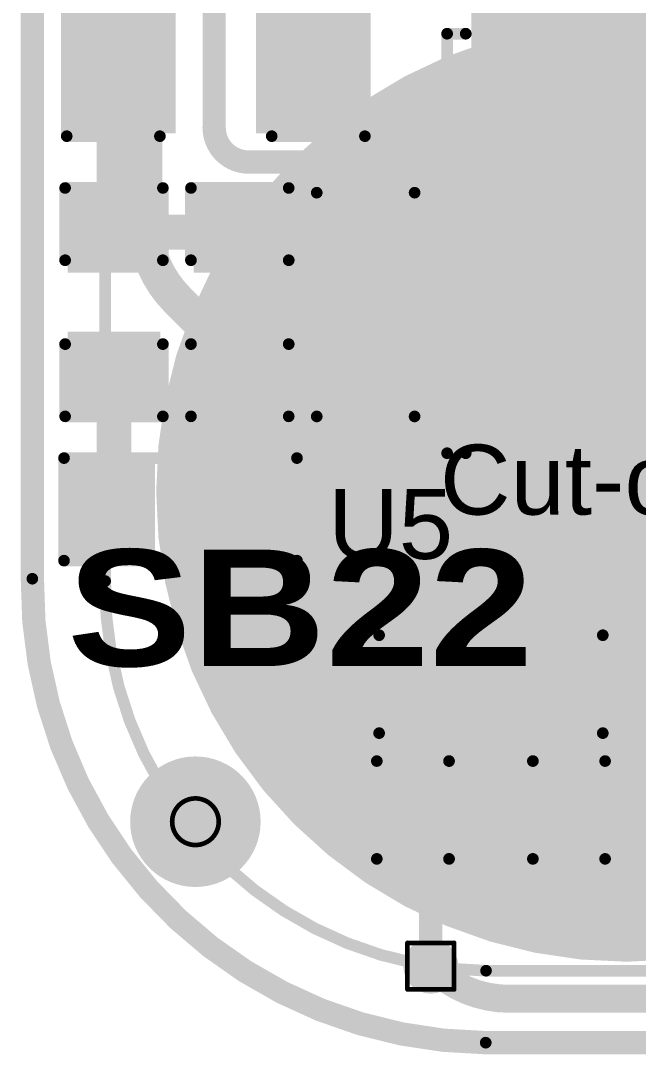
# Model space of a CAD drawing. Header units: inches. Extents: x 3 to 457, y -41 to 239.
# Drawn here: x 192.62 to 199.35, y -2.87 to 8.4 of the extents above; entities that cross this region are included whole.
import ezdxf

# ---------------------------------------------------------------- set-up
doc = ezdxf.new("R2010")
doc.units = ezdxf.units.IN
for name, color, linetype in [('Board Outline', 216, 'Continuous'), ('Bottom Layer', 5, 'Continuous'), ('Bottom Overlay', 54, 'Continuous'), ('Bottom Paste', 16, 'Continuous'), ('Bottom Solder', 6, 'Continuous'), ('Drill Drawing', 1, 'Continuous'), ('Fabrication', 76, 'Continuous'), ('Pad Holes', 156, 'Continuous'), ('Top Layer', 1, 'Continuous'), ('Top Overlay', 2, 'Continuous'), ('Top Paste', 8, 'Continuous'), ('Top Solder', 216, 'Continuous'), ('Via Holes', 16, 'Continuous')]:
    doc.layers.add(name, color=color, linetype=linetype)
doc.styles.add('Arial', font='', dxfattribs={"height": 0.2})
doc.styles.add('Arial Black_Bold', font='', dxfattribs={"height": 0.2})
doc.styles.get('Arial').set_extended_font_data('Arial')
doc.styles.get('Arial Black_Bold').set_extended_font_data('Arial Black', bold=True)

# ---------------------------------------------------------------- blocks, each defined once
blk = doc.blocks.new('TSSOP_14_110')
at = {"layer": 'Top Layer'}
for points in [[(-3.65, 2.175), (-2.15, 2.175), (-2.15, 1.725), (-3.65, 1.725)], [(2.15, 2.175), (3.65, 2.175), (3.65, 1.725), (2.15, 1.725)], [(-3.65, 1.525), (-2.15, 1.525), (-2.15, 1.075), (-3.65, 1.075)], [(2.15, 1.525), (3.65, 1.525), (3.65, 1.075), (2.15, 1.075)], [(-3.65, 0.875), (-2.15, 0.875), (-2.15, 0.425), (-3.65, 0.425)], [(2.15, 0.875), (3.65, 0.875), (3.65, 0.425), (2.15, 0.425)], [(-3.65, 0.225), (-2.15, 0.225), (-2.15, -0.225), (-3.65, -0.225)], [(2.15, 0.225), (3.65, 0.225), (3.65, -0.225), (2.15, -0.225)], [(-3.65, -0.425), (-2.15, -0.425), (-2.15, -0.875), (-3.65, -0.875)], [(2.15, -0.425), (3.65, -0.425), (3.65, -0.875), (2.15, -0.875)], [(-3.65, -1.075), (-2.15, -1.075), (-2.15, -1.525), (-3.65, -1.525)], [(2.15, -1.075), (3.65, -1.075), (3.65, -1.525), (2.15, -1.525)], [(-3.65, -1.725), (-2.15, -1.725), (-2.15, -2.175), (-3.65, -2.175)], [(2.15, -1.725), (3.65, -1.725), (3.65, -2.175), (2.15, -2.175)]]:
    blk.add_hatch(color=1, dxfattribs=at).paths.add_polyline_path(points)
at = {"layer": 'Top Overlay'}
blk.add_hatch(color=2, dxfattribs=at).paths.add_polyline_path([(-2.005, 1.727), (-1.725, 1.727), (-1.725, 2.184), (-2.005, 2.184)])
at = {"layer": 'Top Paste'}
for points in [[(-3.65, 2.175), (-2.15, 2.175), (-2.15, 1.725), (-3.65, 1.725)], [(2.15, 2.175), (3.65, 2.175), (3.65, 1.725), (2.15, 1.725)], [(-3.65, 1.525), (-2.15, 1.525), (-2.15, 1.075), (-3.65, 1.075)], [(2.15, 1.525), (3.65, 1.525), (3.65, 1.075), (2.15, 1.075)], [(-3.65, 0.875), (-2.15, 0.875), (-2.15, 0.425), (-3.65, 0.425)], [(2.15, 0.875), (3.65, 0.875), (3.65, 0.425), (2.15, 0.425)], [(-3.65, 0.225), (-2.15, 0.225), (-2.15, -0.225), (-3.65, -0.225)], [(2.15, 0.225), (3.65, 0.225), (3.65, -0.225), (2.15, -0.225)], [(-3.65, -0.425), (-2.15, -0.425), (-2.15, -0.875), (-3.65, -0.875)], [(2.15, -0.425), (3.65, -0.425), (3.65, -0.875), (2.15, -0.875)], [(-3.65, -1.075), (-2.15, -1.075), (-2.15, -1.525), (-3.65, -1.525)], [(2.15, -1.075), (3.65, -1.075), (3.65, -1.525), (2.15, -1.525)], [(-3.65, -1.725), (-2.15, -1.725), (-2.15, -2.175), (-3.65, -2.175)], [(2.15, -1.725), (3.65, -1.725), (3.65, -2.175), (2.15, -2.175)]]:
    blk.add_hatch(color=8, dxfattribs=at).paths.add_polyline_path(points)
at = {"layer": 'Top Solder'}
for points in [[(-3.752, 2.277), (-2.048, 2.277), (-2.048, 1.623), (-3.752, 1.623)], [(2.048, 2.277), (3.752, 2.277), (3.752, 1.623), (2.048, 1.623)], [(-3.752, 1.627), (-2.048, 1.627), (-2.048, 0.973), (-3.752, 0.973)], [(2.048, 1.627), (3.752, 1.627), (3.752, 0.973), (2.048, 0.973)], [(-3.752, 0.977), (-2.048, 0.977), (-2.048, 0.323), (-3.752, 0.323)], [(2.048, 0.977), (3.752, 0.977), (3.752, 0.323), (2.048, 0.323)], [(-3.752, 0.327), (-2.048, 0.327), (-2.048, -0.327), (-3.752, -0.327)], [(2.048, 0.327), (3.752, 0.327), (3.752, -0.327), (2.048, -0.327)], [(-3.752, -0.323), (-2.048, -0.323), (-2.048, -0.977), (-3.752, -0.977)], [(2.048, -0.323), (3.752, -0.323), (3.752, -0.977), (2.048, -0.977)], [(-3.752, -0.973), (-2.048, -0.973), (-2.048, -1.627), (-3.752, -1.627)], [(2.048, -0.973), (3.752, -0.973), (3.752, -1.627), (2.048, -1.627)], [(-3.752, -1.623), (-2.048, -1.623), (-2.048, -2.277), (-3.752, -2.277)], [(2.048, -1.623), (3.752, -1.623), (3.752, -2.277), (2.048, -2.277)]]:
    blk.add_hatch(color=216, dxfattribs=at).paths.add_polyline_path(points)
at = {"layer": 'Top Overlay'}
for points in [[(-2.284, 2.337, 0.127, 0.127, 0), (-2.284, 2.54, 0.127, 0.127, 0)], [(2.288, 2.54, 0.127, 0.127, 0), (-2.284, 2.54, 0.127, 0.127, 0)], [(2.288, 2.337, 0.127, 0.127, 0), (2.288, 2.54, 0.127, 0.127, 0)], [(-4.011, 1.829, 0.2, 0.2, 0), (-4.011, 2.083, 0.2, 0.2, 0)], [(-3.884, 1.956, 0.2, 0.2, 0), (-4.011, 2.083, 0.2, 0.2, 0)], [(-4.011, 1.829, 0.2, 0.2, 0), (-3.884, 1.956, 0.2, 0.2, 0)], [(-2.284, -2.54, 0.127, 0.127, 0), (-2.284, -2.337, 0.127, 0.127, 0)], [(2.288, -2.54, 0.127, 0.127, 0), (2.288, -2.337, 0.127, 0.127, 0)], [(2.288, -2.54, 0.127, 0.127, 0), (-2.284, -2.54, 0.127, 0.127, 0)]]:
    blk.add_lwpolyline(points, format="xyseb", dxfattribs=at)
for points in [[(-2.316, 2.54, 0.0635, 0.0635, 1), (-2.252, 2.54, 0.0635, 0.0635, 1)], [(-2.316, 2.54, 0.0635, 0.0635, 1), (-2.252, 2.54, 0.0635, 0.0635, 1)], [(2.256, 2.54, 0.0635, 0.0635, 1), (2.32, 2.54, 0.0635, 0.0635, 1)], [(2.256, 2.54, 0.0635, 0.0635, 1), (2.32, 2.54, 0.0635, 0.0635, 1)], [(-2.316, 2.337, 0.0635, 0.0635, 1), (-2.252, 2.337, 0.0635, 0.0635, 1)], [(2.256, 2.337, 0.0635, 0.0635, 1), (2.32, 2.337, 0.0635, 0.0635, 1)], [(-4.061, 2.083, 0.1, 0.1, 1), (-3.961, 2.083, 0.1, 0.1, 1)], [(-4.061, 2.083, 0.1, 0.1, 1), (-3.961, 2.083, 0.1, 0.1, 1)], [(-3.934, 1.956, 0.1, 0.1, 1), (-3.834, 1.956, 0.1, 0.1, 1)], [(-3.934, 1.956, 0.1, 0.1, 1), (-3.834, 1.956, 0.1, 0.1, 1)], [(-4.061, 1.829, 0.1, 0.1, 1), (-3.961, 1.829, 0.1, 0.1, 1)], [(-4.061, 1.829, 0.1, 0.1, 1), (-3.961, 1.829, 0.1, 0.1, 1)], [(-2.316, -2.337, 0.0635, 0.0635, 1), (-2.252, -2.337, 0.0635, 0.0635, 1)], [(2.256, -2.337, 0.0635, 0.0635, 1), (2.32, -2.337, 0.0635, 0.0635, 1)], [(-2.316, -2.54, 0.0635, 0.0635, 1), (-2.252, -2.54, 0.0635, 0.0635, 1)], [(-2.316, -2.54, 0.0635, 0.0635, 1), (-2.252, -2.54, 0.0635, 0.0635, 1)], [(2.256, -2.54, 0.0635, 0.0635, 1), (2.32, -2.54, 0.0635, 0.0635, 1)], [(2.256, -2.54, 0.0635, 0.0635, 1), (2.32, -2.54, 0.0635, 0.0635, 1)]]:
    blk.add_lwpolyline(points, format="xyseb", close=True, dxfattribs=at)
blk = doc.blocks.new('S______B______129')
at = {"layer": 'Top Layer'}
for points in [[(-1.143, -0.4445), (-1.143, 0.4445), (-0.381, 0.4445), (-0.381, -0.4445)], [(0.381, -0.4445), (0.381, 0.4445), (1.143, 0.4445), (1.143, -0.4445)]]:
    blk.add_hatch(color=1, dxfattribs=at).paths.add_polyline_path(points)
at = {"layer": 'Top Paste'}
for points in [[(-1.143, -0.4445), (-1.143, 0.4445), (-0.381, 0.4445), (-0.381, -0.4445)], [(0.381, -0.4445), (0.381, 0.4445), (1.143, 0.4445), (1.143, -0.4445)]]:
    blk.add_hatch(color=8, dxfattribs=at).paths.add_polyline_path(points)
at = {"layer": 'Top Solder'}
for points in [[(-1.2446, -0.5461), (-1.2446, 0.5461), (-0.2794, 0.5461), (-0.2794, -0.5461)], [(0.2794, -0.5461), (0.2794, 0.5461), (1.2446, 0.5461), (1.2446, -0.5461)]]:
    blk.add_hatch(color=216, dxfattribs=at).paths.add_polyline_path(points)
at = {"layer": 'Top Overlay'}
for points in [[(-1.27, -0.5588, 0.127, 0.127, 0), (-1.27, 0.5588, 0.127, 0.127, 0)], [(-1.27, 0.5588, 0.127, 0.127, 0), (1.27, 0.5588, 0.127, 0.127, 0)], [(1.27, -0.5588, 0.127, 0.127, 0), (1.27, 0.5588, 0.127, 0.127, 0)], [(-1.27, -0.5588, 0.127, 0.127, 0), (1.27, -0.5588, 0.127, 0.127, 0)]]:
    blk.add_lwpolyline(points, format="xyseb", dxfattribs=at)
for points in [[(-1.30175, 0.5588, 0.0635, 0.0635, 1), (-1.23825, 0.5588, 0.0635, 0.0635, 1)], [(-1.30175, 0.5588, 0.0635, 0.0635, 1), (-1.23825, 0.5588, 0.0635, 0.0635, 1)], [(1.23825, 0.5588, 0.0635, 0.0635, 1), (1.30175, 0.5588, 0.0635, 0.0635, 1)], [(1.23825, 0.5588, 0.0635, 0.0635, 1), (1.30175, 0.5588, 0.0635, 0.0635, 1)], [(-1.30175, -0.5588, 0.0635, 0.0635, 1), (-1.23825, -0.5588, 0.0635, 0.0635, 1)], [(-1.30175, -0.5588, 0.0635, 0.0635, 1), (-1.23825, -0.5588, 0.0635, 0.0635, 1)], [(1.23825, -0.5588, 0.0635, 0.0635, 1), (1.30175, -0.5588, 0.0635, 0.0635, 1)], [(1.23825, -0.5588, 0.0635, 0.0635, 1), (1.30175, -0.5588, 0.0635, 0.0635, 1)]]:
    blk.add_lwpolyline(points, format="xyseb", close=True, dxfattribs=at)
blk = doc.blocks.new('R___0603_204')
at = {"layer": 'Top Layer'}
for points in [[(-0.381, 0.4445), (-0.381, -0.4445), (-1.143, -0.4445), (-1.143, 0.4445)], [(1.143, 0.4445), (1.143, -0.4445), (0.381, -0.4445), (0.381, 0.4445)]]:
    blk.add_hatch(color=1, dxfattribs=at).paths.add_polyline_path(points)
at = {"layer": 'Top Paste'}
for points in [[(-0.381, 0.4445), (-0.381, -0.4445), (-1.143, -0.4445), (-1.143, 0.4445)], [(1.143, 0.4445), (1.143, -0.4445), (0.381, -0.4445), (0.381, 0.4445)]]:
    blk.add_hatch(color=8, dxfattribs=at).paths.add_polyline_path(points)
at = {"layer": 'Top Solder'}
for points in [[(-0.2794, 0.5461), (-0.2794, -0.5461), (-1.2446, -0.5461), (-1.2446, 0.5461)], [(1.2446, 0.5461), (1.2446, -0.5461), (0.2794, -0.5461), (0.2794, 0.5461)]]:
    blk.add_hatch(color=216, dxfattribs=at).paths.add_polyline_path(points)
at = {"layer": 'Top Overlay'}
for points in [[(1.2192, 0.5334, 0.127, 0.127, 0), (-1.2192, 0.5334, 0.127, 0.127, 0)], [(-1.2192, 0.5334, 0.127, 0.127, 0), (-1.2192, -0.5334, 0.127, 0.127, 0)], [(1.2192, 0.5334, 0.127, 0.127, 0), (1.2192, -0.5334, 0.127, 0.127, 0)], [(1.2192, -0.5334, 0.127, 0.127, 0), (-1.2192, -0.5334, 0.127, 0.127, 0)]]:
    blk.add_lwpolyline(points, format="xyseb", dxfattribs=at)
for points in [[(-1.25095, 0.5334, 0.0635, 0.0635, 1), (-1.18745, 0.5334, 0.0635, 0.0635, 1)], [(-1.25095, 0.5334, 0.0635, 0.0635, 1), (-1.18745, 0.5334, 0.0635, 0.0635, 1)], [(1.18745, 0.5334, 0.0635, 0.0635, 1), (1.25095, 0.5334, 0.0635, 0.0635, 1)], [(1.18745, 0.5334, 0.0635, 0.0635, 1), (1.25095, 0.5334, 0.0635, 0.0635, 1)], [(-1.25095, -0.5334, 0.0635, 0.0635, 1), (-1.18745, -0.5334, 0.0635, 0.0635, 1)], [(-1.25095, -0.5334, 0.0635, 0.0635, 1), (-1.18745, -0.5334, 0.0635, 0.0635, 1)], [(1.18745, -0.5334, 0.0635, 0.0635, 1), (1.25095, -0.5334, 0.0635, 0.0635, 1)], [(1.18745, -0.5334, 0.0635, 0.0635, 1), (1.25095, -0.5334, 0.0635, 0.0635, 1)]]:
    blk.add_lwpolyline(points, format="xyseb", close=True, dxfattribs=at)
blk = doc.blocks.new('R___0603_205')
at = {"layer": 'Top Layer'}
for points in [[(-0.381, 0.4445), (-0.381, -0.4445), (-1.143, -0.4445), (-1.143, 0.4445)], [(1.143, 0.4445), (1.143, -0.4445), (0.381, -0.4445), (0.381, 0.4445)]]:
    blk.add_hatch(color=1, dxfattribs=at).paths.add_polyline_path(points)
at = {"layer": 'Top Paste'}
for points in [[(-0.381, 0.4445), (-0.381, -0.4445), (-1.143, -0.4445), (-1.143, 0.4445)], [(1.143, 0.4445), (1.143, -0.4445), (0.381, -0.4445), (0.381, 0.4445)]]:
    blk.add_hatch(color=8, dxfattribs=at).paths.add_polyline_path(points)
at = {"layer": 'Top Solder'}
for points in [[(-0.2794, 0.5461), (-0.2794, -0.5461), (-1.2446, -0.5461), (-1.2446, 0.5461)], [(1.2446, 0.5461), (1.2446, -0.5461), (0.2794, -0.5461), (0.2794, 0.5461)]]:
    blk.add_hatch(color=216, dxfattribs=at).paths.add_polyline_path(points)
at = {"layer": 'Top Overlay'}
for points in [[(1.2192, 0.5334, 0.127, 0.127, 0), (-1.2192, 0.5334, 0.127, 0.127, 0)], [(-1.2192, -0.5334, 0.127, 0.127, 0), (-1.2192, 0.5334, 0.127, 0.127, 0)], [(1.2192, -0.5334, 0.127, 0.127, 0), (1.2192, 0.5334, 0.127, 0.127, 0)], [(1.2192, -0.5334, 0.127, 0.127, 0), (-1.2192, -0.5334, 0.127, 0.127, 0)]]:
    blk.add_lwpolyline(points, format="xyseb", dxfattribs=at)
for points in [[(-1.25095, 0.5334, 0.0635, 0.0635, 1), (-1.18745, 0.5334, 0.0635, 0.0635, 1)], [(-1.25095, 0.5334, 0.0635, 0.0635, 1), (-1.18745, 0.5334, 0.0635, 0.0635, 1)], [(1.18745, 0.5334, 0.0635, 0.0635, 1), (1.25095, 0.5334, 0.0635, 0.0635, 1)], [(1.18745, 0.5334, 0.0635, 0.0635, 1), (1.25095, 0.5334, 0.0635, 0.0635, 1)], [(-1.25095, -0.5334, 0.0635, 0.0635, 1), (-1.18745, -0.5334, 0.0635, 0.0635, 1)], [(-1.25095, -0.5334, 0.0635, 0.0635, 1), (-1.18745, -0.5334, 0.0635, 0.0635, 1)], [(1.18745, -0.5334, 0.0635, 0.0635, 1), (1.25095, -0.5334, 0.0635, 0.0635, 1)], [(1.18745, -0.5334, 0.0635, 0.0635, 1), (1.25095, -0.5334, 0.0635, 0.0635, 1)]]:
    blk.add_lwpolyline(points, format="xyseb", close=True, dxfattribs=at)
blk = doc.blocks.new('SEMG_PAD_B_244')
at = {"layer": 'Bottom Layer'}
h = blk.add_hatch(color=5, dxfattribs=at)
edge = h.paths.add_edge_path()
edge.add_arc((0, 9.987), 5, 0, 360)
at = {"layer": 'Bottom Paste'}
h = blk.add_hatch(color=16, dxfattribs=at)
edge = h.paths.add_edge_path()
edge.add_arc((0, 9.987), 5, 0, 360)
at = {"layer": 'Bottom Solder'}
h = blk.add_hatch(color=6, dxfattribs=at)
edge = h.paths.add_edge_path()
edge.add_arc((0, 9.987), 5.102, 0, 360)
at = {"layer": 'Bottom Overlay'}
for points in [[(1.531, 15.213, 0.127, 0.127, 0), (-1.531, 15.213, 0.127, 0.127, 0)], [(1.531, 15.213, 0.127, 0.127, -0.414214), (5.683, 10.966, 0.127, 0.127, 0)], [(5.683, 10.966, 0.127, 0.127, 0), (5.683, -10.966, 0.127, 0.127, 0)]]:
    blk.add_lwpolyline(points, format="xyseb", dxfattribs=at)
for points in [[(1.499, 15.213, 0.0635, 0.0635, 1), (1.562, 15.213, 0.0635, 0.0635, 1)], [(1.499, 15.213, 0.0635, 0.0635, 1), (1.562, 15.213, 0.0635, 0.0635, 1)], [(5.652, 10.966, 0.0635, 0.0635, 1), (5.715, 10.966, 0.0635, 0.0635, 1)], [(5.652, 10.966, 0.0635, 0.0635, 1), (5.715, 10.966, 0.0635, 0.0635, 1)]]:
    blk.add_lwpolyline(points, format="xyseb", close=True, dxfattribs=at)
blk = doc.blocks.new('C___0805_283')
at = {"layer": 'Top Layer'}
for points in [[(-1.524, 0.762), (-0.508, 0.762), (-0.508, -0.762), (-1.524, -0.762)], [(0.508, 0.762), (1.524, 0.762), (1.524, -0.762), (0.508, -0.762)]]:
    blk.add_hatch(color=1, dxfattribs=at).paths.add_polyline_path(points)
at = {"layer": 'Top Paste'}
for points in [[(-1.524, 0.762), (-0.508, 0.762), (-0.508, -0.762), (-1.524, -0.762)], [(0.508, 0.762), (1.524, 0.762), (1.524, -0.762), (0.508, -0.762)]]:
    blk.add_hatch(color=8, dxfattribs=at).paths.add_polyline_path(points)
at = {"layer": 'Top Solder'}
for points in [[(-1.594, 0.832), (-0.438, 0.832), (-0.438, -0.832), (-1.594, -0.832)], [(0.438, 0.832), (1.594, 0.832), (1.594, -0.832), (0.438, -0.832)]]:
    blk.add_hatch(color=216, dxfattribs=at).paths.add_polyline_path(points)
at = {"layer": 'Top Overlay'}
for points in [[(-0.61, 0.864, 0.127, 0.127, 0), (-1.626, 0.864, 0.127, 0.127, 0)], [(-1.626, 0.864, 0.127, 0.127, 0), (-1.626, -0.864, 0.127, 0.127, 0)], [(1.626, 0.864, 0.127, 0.127, 0), (0.61, 0.864, 0.127, 0.127, 0)], [(1.626, 0.864, 0.127, 0.127, 0), (1.626, -0.864, 0.127, 0.127, 0)], [(-0.61, -0.864, 0.127, 0.127, 0), (-1.626, -0.864, 0.127, 0.127, 0)], [(1.626, -0.864, 0.127, 0.127, 0), (0.61, -0.864, 0.127, 0.127, 0)]]:
    blk.add_lwpolyline(points, format="xyseb", dxfattribs=at)
for points in [[(-1.657, 0.864, 0.0635, 0.0635, 1), (-1.594, 0.864, 0.0635, 0.0635, 1)], [(-1.657, 0.864, 0.0635, 0.0635, 1), (-1.594, 0.864, 0.0635, 0.0635, 1)], [(-0.641, 0.864, 0.0635, 0.0635, 1), (-0.578, 0.864, 0.0635, 0.0635, 1)], [(0.578, 0.864, 0.0635, 0.0635, 1), (0.641, 0.864, 0.0635, 0.0635, 1)], [(1.594, 0.864, 0.0635, 0.0635, 1), (1.657, 0.864, 0.0635, 0.0635, 1)], [(1.594, 0.864, 0.0635, 0.0635, 1), (1.657, 0.864, 0.0635, 0.0635, 1)], [(-1.657, -0.864, 0.0635, 0.0635, 1), (-1.594, -0.864, 0.0635, 0.0635, 1)], [(-1.657, -0.864, 0.0635, 0.0635, 1), (-1.594, -0.864, 0.0635, 0.0635, 1)], [(-0.641, -0.864, 0.0635, 0.0635, 1), (-0.578, -0.864, 0.0635, 0.0635, 1)], [(0.578, -0.864, 0.0635, 0.0635, 1), (0.641, -0.864, 0.0635, 0.0635, 1)], [(1.594, -0.864, 0.0635, 0.0635, 1), (1.657, -0.864, 0.0635, 0.0635, 1)], [(1.594, -0.864, 0.0635, 0.0635, 1), (1.657, -0.864, 0.0635, 0.0635, 1)]]:
    blk.add_lwpolyline(points, format="xyseb", close=True, dxfattribs=at)
blk = doc.blocks.new('C___0603_284')
at = {"layer": 'Top Layer'}
for points in [[(-0.381, 0.445), (-0.381, -0.445), (-1.143, -0.445), (-1.143, 0.445)], [(1.143, 0.445), (1.143, -0.445), (0.381, -0.445), (0.381, 0.445)]]:
    blk.add_hatch(color=1, dxfattribs=at).paths.add_polyline_path(points)
at = {"layer": 'Top Paste'}
for points in [[(-0.381, 0.445), (-0.381, -0.445), (-1.143, -0.445), (-1.143, 0.445)], [(1.143, 0.445), (1.143, -0.445), (0.381, -0.445), (0.381, 0.445)]]:
    blk.add_hatch(color=8, dxfattribs=at).paths.add_polyline_path(points)
at = {"layer": 'Top Solder'}
for points in [[(-0.321, 0.504), (-0.321, -0.504), (-1.203, -0.504), (-1.203, 0.504)], [(1.203, 0.504), (1.203, -0.504), (0.321, -0.504), (0.321, 0.504)]]:
    blk.add_hatch(color=216, dxfattribs=at).paths.add_polyline_path(points)
at = {"layer": 'Top Overlay'}
for points in [[(-1.245, 0.533, 0.127, 0.127, 0), (-0.457, 0.533, 0.127, 0.127, 0)], [(-1.245, -0.533, 0.127, 0.127, 0), (-1.245, 0.533, 0.127, 0.127, 0)], [(0.457, 0.533, 0.127, 0.127, 0), (1.245, 0.533, 0.127, 0.127, 0)], [(1.245, -0.533, 0.127, 0.127, 0), (1.245, 0.533, 0.127, 0.127, 0)], [(-1.245, -0.533, 0.127, 0.127, 0), (-0.457, -0.533, 0.127, 0.127, 0)], [(0.457, -0.533, 0.127, 0.127, 0), (1.245, -0.533, 0.127, 0.127, 0)]]:
    blk.add_lwpolyline(points, format="xyseb", dxfattribs=at)
for points in [[(-1.276, 0.533, 0.0635, 0.0635, 1), (-1.213, 0.533, 0.0635, 0.0635, 1)], [(-1.276, 0.533, 0.0635, 0.0635, 1), (-1.213, 0.533, 0.0635, 0.0635, 1)], [(-0.489, 0.533, 0.0635, 0.0635, 1), (-0.425, 0.533, 0.0635, 0.0635, 1)], [(0.425, 0.533, 0.0635, 0.0635, 1), (0.489, 0.533, 0.0635, 0.0635, 1)], [(1.213, 0.533, 0.0635, 0.0635, 1), (1.276, 0.533, 0.0635, 0.0635, 1)], [(1.213, 0.533, 0.0635, 0.0635, 1), (1.276, 0.533, 0.0635, 0.0635, 1)], [(-1.276, -0.533, 0.0635, 0.0635, 1), (-1.213, -0.533, 0.0635, 0.0635, 1)], [(-1.276, -0.533, 0.0635, 0.0635, 1), (-1.213, -0.533, 0.0635, 0.0635, 1)], [(-0.489, -0.533, 0.0635, 0.0635, 1), (-0.425, -0.533, 0.0635, 0.0635, 1)], [(0.425, -0.533, 0.0635, 0.0635, 1), (0.489, -0.533, 0.0635, 0.0635, 1)], [(1.213, -0.533, 0.0635, 0.0635, 1), (1.276, -0.533, 0.0635, 0.0635, 1)], [(1.213, -0.533, 0.0635, 0.0635, 1), (1.276, -0.533, 0.0635, 0.0635, 1)]]:
    blk.add_lwpolyline(points, format="xyseb", close=True, dxfattribs=at)
blk = doc.blocks.new('C___0603_285')
at = {"layer": 'Top Layer'}
for points in [[(-0.381, 0.445), (-0.381, -0.445), (-1.143, -0.445), (-1.143, 0.445)], [(1.143, 0.445), (1.143, -0.445), (0.381, -0.445), (0.381, 0.445)]]:
    blk.add_hatch(color=1, dxfattribs=at).paths.add_polyline_path(points)
at = {"layer": 'Top Paste'}
for points in [[(-0.381, 0.445), (-0.381, -0.445), (-1.143, -0.445), (-1.143, 0.445)], [(1.143, 0.445), (1.143, -0.445), (0.381, -0.445), (0.381, 0.445)]]:
    blk.add_hatch(color=8, dxfattribs=at).paths.add_polyline_path(points)
at = {"layer": 'Top Solder'}
for points in [[(-0.321, 0.504), (-0.321, -0.504), (-1.203, -0.504), (-1.203, 0.504)], [(1.203, 0.504), (1.203, -0.504), (0.321, -0.504), (0.321, 0.504)]]:
    blk.add_hatch(color=216, dxfattribs=at).paths.add_polyline_path(points)
at = {"layer": 'Top Overlay'}
for points in [[(-0.457, 0.533, 0.127, 0.127, 0), (-1.245, 0.533, 0.127, 0.127, 0)], [(-1.245, -0.533, 0.127, 0.127, 0), (-1.245, 0.533, 0.127, 0.127, 0)], [(1.245, 0.533, 0.127, 0.127, 0), (0.457, 0.533, 0.127, 0.127, 0)], [(1.245, -0.533, 0.127, 0.127, 0), (1.245, 0.533, 0.127, 0.127, 0)], [(-0.457, -0.533, 0.127, 0.127, 0), (-1.245, -0.533, 0.127, 0.127, 0)], [(1.245, -0.533, 0.127, 0.127, 0), (0.457, -0.533, 0.127, 0.127, 0)]]:
    blk.add_lwpolyline(points, format="xyseb", dxfattribs=at)
for points in [[(-1.276, 0.533, 0.0635, 0.0635, 1), (-1.213, 0.533, 0.0635, 0.0635, 1)], [(-1.276, 0.533, 0.0635, 0.0635, 1), (-1.213, 0.533, 0.0635, 0.0635, 1)], [(-0.489, 0.533, 0.0635, 0.0635, 1), (-0.425, 0.533, 0.0635, 0.0635, 1)], [(0.425, 0.533, 0.0635, 0.0635, 1), (0.489, 0.533, 0.0635, 0.0635, 1)], [(1.213, 0.533, 0.0635, 0.0635, 1), (1.276, 0.533, 0.0635, 0.0635, 1)], [(1.213, 0.533, 0.0635, 0.0635, 1), (1.276, 0.533, 0.0635, 0.0635, 1)], [(-1.276, -0.533, 0.0635, 0.0635, 1), (-1.213, -0.533, 0.0635, 0.0635, 1)], [(-1.276, -0.533, 0.0635, 0.0635, 1), (-1.213, -0.533, 0.0635, 0.0635, 1)], [(-0.489, -0.533, 0.0635, 0.0635, 1), (-0.425, -0.533, 0.0635, 0.0635, 1)], [(0.425, -0.533, 0.0635, 0.0635, 1), (0.489, -0.533, 0.0635, 0.0635, 1)], [(1.213, -0.533, 0.0635, 0.0635, 1), (1.276, -0.533, 0.0635, 0.0635, 1)], [(1.213, -0.533, 0.0635, 0.0635, 1), (1.276, -0.533, 0.0635, 0.0635, 1)]]:
    blk.add_lwpolyline(points, format="xyseb", close=True, dxfattribs=at)
blk = doc.blocks.new('C___0603_286')
at = {"layer": 'Top Layer'}
for points in [[(-0.381, 0.445), (-0.381, -0.445), (-1.143, -0.445), (-1.143, 0.445)], [(1.143, 0.445), (1.143, -0.445), (0.381, -0.445), (0.381, 0.445)]]:
    blk.add_hatch(color=1, dxfattribs=at).paths.add_polyline_path(points)
at = {"layer": 'Top Paste'}
for points in [[(-0.381, 0.445), (-0.381, -0.445), (-1.143, -0.445), (-1.143, 0.445)], [(1.143, 0.445), (1.143, -0.445), (0.381, -0.445), (0.381, 0.445)]]:
    blk.add_hatch(color=8, dxfattribs=at).paths.add_polyline_path(points)
at = {"layer": 'Top Solder'}
for points in [[(-0.321, 0.504), (-0.321, -0.504), (-1.203, -0.504), (-1.203, 0.504)], [(1.203, 0.504), (1.203, -0.504), (0.321, -0.504), (0.321, 0.504)]]:
    blk.add_hatch(color=216, dxfattribs=at).paths.add_polyline_path(points)
at = {"layer": 'Top Overlay'}
for points in [[(-0.457, 0.533, 0.127, 0.127, 0), (-1.245, 0.533, 0.127, 0.127, 0)], [(-1.245, -0.533, 0.127, 0.127, 0), (-1.245, 0.533, 0.127, 0.127, 0)], [(1.245, 0.533, 0.127, 0.127, 0), (0.457, 0.533, 0.127, 0.127, 0)], [(1.245, -0.533, 0.127, 0.127, 0), (1.245, 0.533, 0.127, 0.127, 0)], [(-0.457, -0.533, 0.127, 0.127, 0), (-1.245, -0.533, 0.127, 0.127, 0)], [(1.245, -0.533, 0.127, 0.127, 0), (0.457, -0.533, 0.127, 0.127, 0)]]:
    blk.add_lwpolyline(points, format="xyseb", dxfattribs=at)
for points in [[(-1.276, 0.533, 0.0635, 0.0635, 1), (-1.213, 0.533, 0.0635, 0.0635, 1)], [(-1.276, 0.533, 0.0635, 0.0635, 1), (-1.213, 0.533, 0.0635, 0.0635, 1)], [(-0.489, 0.533, 0.0635, 0.0635, 1), (-0.425, 0.533, 0.0635, 0.0635, 1)], [(0.425, 0.533, 0.0635, 0.0635, 1), (0.489, 0.533, 0.0635, 0.0635, 1)], [(1.213, 0.533, 0.0635, 0.0635, 1), (1.276, 0.533, 0.0635, 0.0635, 1)], [(1.213, 0.533, 0.0635, 0.0635, 1), (1.276, 0.533, 0.0635, 0.0635, 1)], [(-1.276, -0.533, 0.0635, 0.0635, 1), (-1.213, -0.533, 0.0635, 0.0635, 1)], [(-1.276, -0.533, 0.0635, 0.0635, 1), (-1.213, -0.533, 0.0635, 0.0635, 1)], [(-0.489, -0.533, 0.0635, 0.0635, 1), (-0.425, -0.533, 0.0635, 0.0635, 1)], [(0.425, -0.533, 0.0635, 0.0635, 1), (0.489, -0.533, 0.0635, 0.0635, 1)], [(1.213, -0.533, 0.0635, 0.0635, 1), (1.276, -0.533, 0.0635, 0.0635, 1)], [(1.213, -0.533, 0.0635, 0.0635, 1), (1.276, -0.533, 0.0635, 0.0635, 1)]]:
    blk.add_lwpolyline(points, format="xyseb", close=True, dxfattribs=at)

msp = doc.modelspace()

# ---------------------------------------------------------------- hatches: boundary and pattern name
at = {"layer": 'Bottom Layer'}
h = msp.add_hatch(color=5, dxfattribs=at)
edge = h.paths.add_edge_path()
edge.add_arc((197.092, -1.905), 0.3, 0, 360)
at = {"layer": 'Bottom Solder'}
h = msp.add_hatch(color=6, dxfattribs=at)
edge = h.paths.add_edge_path()
edge.add_arc((194.526, -0.331), 0.102, 0, 360)
at = {"layer": 'Pad Holes'}
h = msp.add_hatch(color=7, dxfattribs=at)
edge = h.paths.add_edge_path()
edge.add_arc((194.526, -0.331), 0.5, 0, 360)
at = {"layer": 'Top Layer'}
h = msp.add_hatch(color=1, dxfattribs=at)
edge = h.paths.add_edge_path()
edge.add_arc((197.092, -1.905), 0.3, 0, 360)
at = {"layer": 'Top Solder'}
h = msp.add_hatch(color=216, dxfattribs=at)
edge = h.paths.add_edge_path()
edge.add_arc((194.526, -0.331), 0.102, 0, 360)
at = {"layer": 'Via Holes'}
h = msp.add_hatch(color=7, dxfattribs=at)
edge = h.paths.add_edge_path()
edge.add_arc((197.092, -1.905), 0.15, 0, 360)

# ---------------------------------------------------------------- linework, layer by layer
at = {"layer": 'Board Outline'}
for points in [[(192.748, 2.317, 0.127, 0.127, 0), (192.748, 24.173, 0.127, 0.127, 0)], [(197.691, -2.739, 0.127, 0.127, -0.414214), (192.748, 2.317, 0.127, 0.127, 0)], [(197.691, -2.739, 0.127, 0.127, 0), (200.771, -2.739, 0.127, 0.127, 0)]]:
    msp.add_lwpolyline(points, format="xyseb", dxfattribs=at)
for points in [[(192.716, 2.317, 0.0635, 0.0635, 1), (192.779, 2.317, 0.0635, 0.0635, 1)], [(192.716, 2.317, 0.0635, 0.0635, 1), (192.779, 2.317, 0.0635, 0.0635, 1)], [(197.659, -2.739, 0.0635, 0.0635, 1), (197.723, -2.739, 0.0635, 0.0635, 1)], [(197.659, -2.739, 0.0635, 0.0635, 1), (197.723, -2.739, 0.0635, 0.0635, 1)]]:
    msp.add_lwpolyline(points, format="xyseb", close=True, dxfattribs=at)
at = {"layer": 'Bottom Layer'}
for points in [[(193.975, 6.188, 0.381, 0.381, 0), (193.975, 9.398, 0.381, 0.381, 0)], [(194.331, 5.355, 0.381, 0.381, -0.19303), (193.975, 6.188, 0.381, 0.381, 0)], [(194.331, 5.355, 0.381, 0.381, 0), (196.216, 3.47, 0.381, 0.381, 0)], [(197.95, -2.261, 0.305, 0.305, -0.198912), (197.092, -1.905, 0.305, 0.305, 0)], [(197.95, -2.261, 0.305, 0.305, 0), (200.971, -2.261, 0.305, 0.305, 0)]]:
    msp.add_lwpolyline(points, format="xyseb", dxfattribs=at)
for points in [[(193.879, 6.188, 0.191, 0.191, 1), (194.07, 6.188, 0.191, 0.191, 1)], [(193.879, 6.188, 0.191, 0.191, 1), (194.07, 6.188, 0.191, 0.191, 1)], [(194.235, 5.355, 0.191, 0.191, 1), (194.426, 5.355, 0.191, 0.191, 1)], [(194.235, 5.355, 0.191, 0.191, 1), (194.426, 5.355, 0.191, 0.191, 1)], [(196.121, 3.47, 0.191, 0.191, 1), (196.312, 3.47, 0.191, 0.191, 1)], [(197.016, -1.905, 0.152, 0.152, 1), (197.168, -1.905, 0.152, 0.152, 1)], [(197.874, -2.261, 0.152, 0.152, 1), (198.027, -2.261, 0.152, 0.152, 1)], [(197.874, -2.261, 0.152, 0.152, 1), (198.027, -2.261, 0.152, 0.152, 1)]]:
    msp.add_lwpolyline(points, format="xyseb", close=True, dxfattribs=at)
at = {"layer": 'Drill Drawing'}
for points in [[(194.78, -0.331, 0.0508, 0.0508, 1), (194.272, -0.331, 0.0508, 0.0508, 1)], [(194.259, -0.331, 0.0254, 0.0254, 1), (194.284, -0.331, 0.0254, 0.0254, 1)], [(194.767, -0.331, 0.0254, 0.0254, 1), (194.792, -0.331, 0.0254, 0.0254, 1)], [(196.825, -1.651, 0.0254, 0.0254, 1), (196.851, -1.651, 0.0254, 0.0254, 1)], [(196.825, -1.651, 0.0254, 0.0254, 1), (196.851, -1.651, 0.0254, 0.0254, 1)], [(197.333, -1.651, 0.0254, 0.0254, 1), (197.359, -1.651, 0.0254, 0.0254, 1)], [(197.333, -1.651, 0.0254, 0.0254, 1), (197.359, -1.651, 0.0254, 0.0254, 1)], [(196.825, -2.159, 0.0254, 0.0254, 1), (196.851, -2.159, 0.0254, 0.0254, 1)], [(196.825, -2.159, 0.0254, 0.0254, 1), (196.851, -2.159, 0.0254, 0.0254, 1)], [(197.333, -2.159, 0.0254, 0.0254, 1), (197.359, -2.159, 0.0254, 0.0254, 1)], [(197.333, -2.159, 0.0254, 0.0254, 1), (197.359, -2.159, 0.0254, 0.0254, 1)]]:
    msp.add_lwpolyline(points, format="xyseb", close=True, dxfattribs=at)
for points in [[(196.838, -1.651, 0.0508, 0.0508, 0), (197.346, -1.651, 0.0508, 0.0508, 0)], [(196.838, -2.159, 0.0508, 0.0508, 0), (196.838, -1.651, 0.0508, 0.0508, 0)], [(197.346, -2.159, 0.0508, 0.0508, 0), (197.346, -1.651, 0.0508, 0.0508, 0)], [(196.838, -2.159, 0.0508, 0.0508, 0), (197.346, -2.159, 0.0508, 0.0508, 0)]]:
    msp.add_lwpolyline(points, format="xyseb", dxfattribs=at)
at = {"layer": 'Fabrication'}
for points in [[(192.748, 2.317, 0.254, 0.254, 0), (192.748, 24.173, 0.254, 0.254, 0)], [(197.691, -2.739, 0.254, 0.254, -0.414214), (192.748, 2.317, 0.254, 0.254, 0)], [(197.691, -2.739, 0.254, 0.254, 0), (200.771, -2.739, 0.254, 0.254, 0)]]:
    msp.add_lwpolyline(points, format="xyseb", dxfattribs=at)
for points in [[(204.225, 3.27, 0.254, 0.254, 1), (194.225, 3.27, 0.254, 0.254, 1)], [(194.161, 3.27, 0.127, 0.127, 1), (194.288, 3.27, 0.127, 0.127, 1)], [(192.684, 2.317, 0.127, 0.127, 1), (192.811, 2.317, 0.127, 0.127, 1)], [(192.684, 2.317, 0.127, 0.127, 1), (192.811, 2.317, 0.127, 0.127, 1)], [(195.11, -0.331, 0.254, 0.254, 1), (193.941, -0.331, 0.254, 0.254, 1)], [(193.878, -0.331, 0.127, 0.127, 1), (194.005, -0.331, 0.127, 0.127, 1)], [(195.046, -0.331, 0.127, 0.127, 1), (195.173, -0.331, 0.127, 0.127, 1)], [(197.628, -2.739, 0.127, 0.127, 1), (197.755, -2.739, 0.127, 0.127, 1)], [(197.628, -2.739, 0.127, 0.127, 1), (197.755, -2.739, 0.127, 0.127, 1)]]:
    msp.add_lwpolyline(points, format="xyseb", close=True, dxfattribs=at)
at = {"layer": 'Top Layer'}
for points in [[(194.73, 7.235, 0.254, 0.254, 0), (194.73, 10.77, 0.254, 0.254, 0)], [(195.698, 8.07, 0.381, 0.381, 0), (195.698, 9.58, 0.381, 0.381, 0)], [(195.698, 8.07, 0.381, 0.381, 0), (195.764, 8.004, 0.381, 0.381, 0)], [(193.638, 6.093, 0.381, 0.381, 0), (193.638, 7.657, 0.381, 0.381, 0)], [(195.107, 6.858, 0.254, 0.254, -0.414214), (194.73, 7.235, 0.254, 0.254, 0)], [(195.107, 6.858, 0.254, 0.254, 0), (200.061, 6.858, 0.254, 0.254, 0)], [(193.638, 6.093, 0.381, 0.381, 0), (195.01, 6.093, 0.381, 0.381, 0)], [(195.01, 6.093, 0.381, 0.381, 0), (196.356, 6.093, 0.381, 0.381, 0)], [(196.356, 6.093, 0.381, 0.381, -0.414214), (196.382, 6.067, 0.381, 0.381, 0)], [(196.382, 6.067, 0.254, 0.254, 0), (197.801, 6.067, 0.254, 0.254, 0)], [(197.801, 6.067, 0.254, 0.254, -0.414214), (198.51, 5.358, 0.254, 0.254, 0)], [(198.51, 3.073, 0.254, 0.254, 0), (198.51, 5.358, 0.254, 0.254, 0)], [(199.16, 4.541, 0.254, 0.254, -0.414214), (199.55, 4.931, 0.254, 0.254, 0)], [(193.638, 3.111, 0.381, 0.381, 0), (193.638, 4.569, 0.381, 0.381, 0)], [(195.01, 4.569, 0.381, 0.381, 0), (195.125, 4.454, 0.381, 0.381, 0)], [(195.01, 4.569, 0.381, 0.381, 0), (196.356, 4.569, 0.381, 0.381, 0)], [(196.356, 4.569, 0.381, 0.381, -0.414214), (196.382, 4.543, 0.381, 0.381, 0)], [(195.125, 3.073, 0.381, 0.381, 0), (195.125, 4.454, 0.381, 0.381, 0)], [(199.16, 3.073, 0.254, 0.254, 0), (199.16, 4.541, 0.254, 0.254, 0)], [(193.638, 3.111, 0.381, 0.381, -0.414214), (193.601, 3.073, 0.381, 0.381, 0)], [(195.125, 3.073, 0.254, 0.254, 0), (197.86, 3.073, 0.254, 0.254, 0)], [(197.86, 3.073, 0.254, 0.254, -0.033456), (197.837, 2.741, 0.254, 0.254, 0)], [(198.51, 1.168, 0.254, 0.254, 0), (198.51, 3.073, 0.254, 0.254, 0)], [(197.837, 2.741, 0.254, 0.254, -0.115863), (197.432, 1.678, 0.254, 0.254, 0)], [(197.432, 1.678, 0.254, 0.254, -0.047594), (197.131, 1.313, 0.254, 0.254, 0)], [(196.986, 1.168, 0.254, 0.254, 0), (197.131, 1.313, 0.254, 0.254, 0)], [(196.986, 1.168, 0.254, 0.254, 0), (197.079, 1.075, 0.254, 0.254, 0)], [(198.51, -0.076, 0.254, 0.254, 0), (198.51, 1.168, 0.254, 0.254, 0)], [(197.079, 0.017, 0.254, 0.254, 0), (197.079, 1.075, 0.254, 0.254, 0)], [(196.986, -0.076, 0.254, 0.254, 0), (197.079, 0.017, 0.254, 0.254, 0)], [(196.986, -0.076, 0.254, 0.254, 0), (197.092, -0.182, 0.254, 0.254, 0)], [(197.092, -1.905, 0.254, 0.254, 0), (197.092, -0.182, 0.254, 0.254, 0)]]:
    msp.add_lwpolyline(points, format="xyseb", dxfattribs=at)
for points in [[(195.603, 8.07, 0.191, 0.191, 1), (195.793, 8.07, 0.191, 0.191, 1)], [(195.603, 8.07, 0.191, 0.191, 1), (195.793, 8.07, 0.191, 0.191, 1)], [(195.669, 8.004, 0.191, 0.191, 1), (195.859, 8.004, 0.191, 0.191, 1)], [(193.543, 7.657, 0.191, 0.191, 1), (193.734, 7.657, 0.191, 0.191, 1)], [(194.666, 7.235, 0.127, 0.127, 1), (194.793, 7.235, 0.127, 0.127, 1)], [(194.666, 7.235, 0.127, 0.127, 1), (194.793, 7.235, 0.127, 0.127, 1)], [(195.044, 6.858, 0.127, 0.127, 1), (195.171, 6.858, 0.127, 0.127, 1)], [(195.044, 6.858, 0.127, 0.127, 1), (195.171, 6.858, 0.127, 0.127, 1)], [(193.543, 6.093, 0.191, 0.191, 1), (193.734, 6.093, 0.191, 0.191, 1)], [(193.543, 6.093, 0.191, 0.191, 1), (193.734, 6.093, 0.191, 0.191, 1)], [(194.915, 6.093, 0.191, 0.191, 1), (195.105, 6.093, 0.191, 0.191, 1)], [(194.915, 6.093, 0.191, 0.191, 1), (195.105, 6.093, 0.191, 0.191, 1)], [(196.261, 6.093, 0.191, 0.191, 1), (196.452, 6.093, 0.191, 0.191, 1)], [(196.261, 6.093, 0.191, 0.191, 1), (196.452, 6.093, 0.191, 0.191, 1)], [(196.286, 6.067, 0.191, 0.191, 1), (196.477, 6.067, 0.191, 0.191, 1)], [(196.318, 6.067, 0.127, 0.127, 1), (196.445, 6.067, 0.127, 0.127, 1)], [(197.737, 6.067, 0.127, 0.127, 1), (197.864, 6.067, 0.127, 0.127, 1)], [(197.737, 6.067, 0.127, 0.127, 1), (197.864, 6.067, 0.127, 0.127, 1)], [(198.446, 5.358, 0.127, 0.127, 1), (198.573, 5.358, 0.127, 0.127, 1)], [(198.446, 5.358, 0.127, 0.127, 1), (198.573, 5.358, 0.127, 0.127, 1)], [(193.543, 4.569, 0.191, 0.191, 1), (193.734, 4.569, 0.191, 0.191, 1)], [(194.915, 4.569, 0.191, 0.191, 1), (195.105, 4.569, 0.191, 0.191, 1)], [(194.915, 4.569, 0.191, 0.191, 1), (195.105, 4.569, 0.191, 0.191, 1)], [(196.261, 4.569, 0.191, 0.191, 1), (196.452, 4.569, 0.191, 0.191, 1)], [(196.261, 4.569, 0.191, 0.191, 1), (196.452, 4.569, 0.191, 0.191, 1)], [(196.286, 4.543, 0.191, 0.191, 1), (196.477, 4.543, 0.191, 0.191, 1)], [(195.029, 4.454, 0.191, 0.191, 1), (195.22, 4.454, 0.191, 0.191, 1)], [(195.029, 4.454, 0.191, 0.191, 1), (195.22, 4.454, 0.191, 0.191, 1)], [(199.096, 4.541, 0.127, 0.127, 1), (199.223, 4.541, 0.127, 0.127, 1)], [(199.096, 4.541, 0.127, 0.127, 1), (199.223, 4.541, 0.127, 0.127, 1)], [(193.543, 3.111, 0.191, 0.191, 1), (193.734, 3.111, 0.191, 0.191, 1)], [(193.543, 3.111, 0.191, 0.191, 1), (193.734, 3.111, 0.191, 0.191, 1)], [(193.505, 3.073, 0.191, 0.191, 1), (193.696, 3.073, 0.191, 0.191, 1)], [(195.029, 3.073, 0.191, 0.191, 1), (195.22, 3.073, 0.191, 0.191, 1)], [(195.061, 3.073, 0.127, 0.127, 1), (195.188, 3.073, 0.127, 0.127, 1)], [(197.796, 3.073, 0.127, 0.127, 1), (197.923, 3.073, 0.127, 0.127, 1)], [(197.796, 3.073, 0.127, 0.127, 1), (197.923, 3.073, 0.127, 0.127, 1)], [(198.446, 3.073, 0.127, 0.127, 1), (198.573, 3.073, 0.127, 0.127, 1)], [(198.446, 3.073, 0.127, 0.127, 1), (198.573, 3.073, 0.127, 0.127, 1)], [(199.096, 3.073, 0.127, 0.127, 1), (199.223, 3.073, 0.127, 0.127, 1)], [(197.774, 2.741, 0.127, 0.127, 1), (197.901, 2.741, 0.127, 0.127, 1)], [(197.774, 2.741, 0.127, 0.127, 1), (197.901, 2.741, 0.127, 0.127, 1)], [(197.368, 1.678, 0.127, 0.127, 1), (197.495, 1.678, 0.127, 0.127, 1)], [(197.368, 1.678, 0.127, 0.127, 1), (197.495, 1.678, 0.127, 0.127, 1)], [(197.067, 1.313, 0.127, 0.127, 1), (197.194, 1.313, 0.127, 0.127, 1)], [(197.067, 1.313, 0.127, 0.127, 1), (197.194, 1.313, 0.127, 0.127, 1)], [(196.922, 1.168, 0.127, 0.127, 1), (197.049, 1.168, 0.127, 0.127, 1)], [(196.922, 1.168, 0.127, 0.127, 1), (197.049, 1.168, 0.127, 0.127, 1)], [(198.446, 1.168, 0.127, 0.127, 1), (198.573, 1.168, 0.127, 0.127, 1)], [(198.446, 1.168, 0.127, 0.127, 1), (198.573, 1.168, 0.127, 0.127, 1)], [(197.015, 1.075, 0.127, 0.127, 1), (197.142, 1.075, 0.127, 0.127, 1)], [(197.015, 1.075, 0.127, 0.127, 1), (197.142, 1.075, 0.127, 0.127, 1)], [(197.015, 0.017, 0.127, 0.127, 1), (197.142, 0.017, 0.127, 0.127, 1)], [(197.015, 0.017, 0.127, 0.127, 1), (197.142, 0.017, 0.127, 0.127, 1)], [(196.922, -0.076, 0.127, 0.127, 1), (197.049, -0.076, 0.127, 0.127, 1)], [(196.922, -0.076, 0.127, 0.127, 1), (197.049, -0.076, 0.127, 0.127, 1)], [(198.446, -0.076, 0.127, 0.127, 1), (198.573, -0.076, 0.127, 0.127, 1)], [(197.028, -0.182, 0.127, 0.127, 1), (197.155, -0.182, 0.127, 0.127, 1)], [(197.028, -0.182, 0.127, 0.127, 1), (197.155, -0.182, 0.127, 0.127, 1)], [(197.028, -1.905, 0.127, 0.127, 1), (197.155, -1.905, 0.127, 0.127, 1)]]:
    msp.add_lwpolyline(points, format="xyseb", close=True, dxfattribs=at)

# ---------------------------------------------------------------- block references
for name, p, rotation in [('SEMG_PAD_B_244', (199.225, 13.258), 180), ('TSSOP_14_110', (199.81, 5.973), 270), ('C___0805_283', (194.748, 8.004), 180), ('C___0603_286', (193.638, 5.331), 270), ('C___0603_285', (195.01, 5.331), 270), ('R___0603_205', (196.382, 5.305), 270), ('R___0603_204', (197.748, 1.168), 180)]:
    msp.add_blockref(name, p, dxfattribs=dict(rotation=rotation))
for name, p in [('S______B______129', (194.363, 3.073)), ('C___0603_284', (197.748, -0.203))]:
    msp.add_blockref(name, p)

# ---------------------------------------------------------------- texts
at = {"layer": 'Fabrication', "style": 'Arial'}
msp.add_text('Cut-out', height=0.762, dxfattribs=at).set_placement((197.193, 3.016))
at = {"layer": 'Top Overlay'}
for s, height, style, p in [('U5', 0.762, 'Arial', (195.974, 2.533)), ('SB22', 1.27, 'Arial Black_Bold', (193.128, 1.365))]:
    msp.add_text(s, height=height, dxfattribs=dict(at, style=style)).set_placement(p)

doc.saveas('drawing.dxf')
